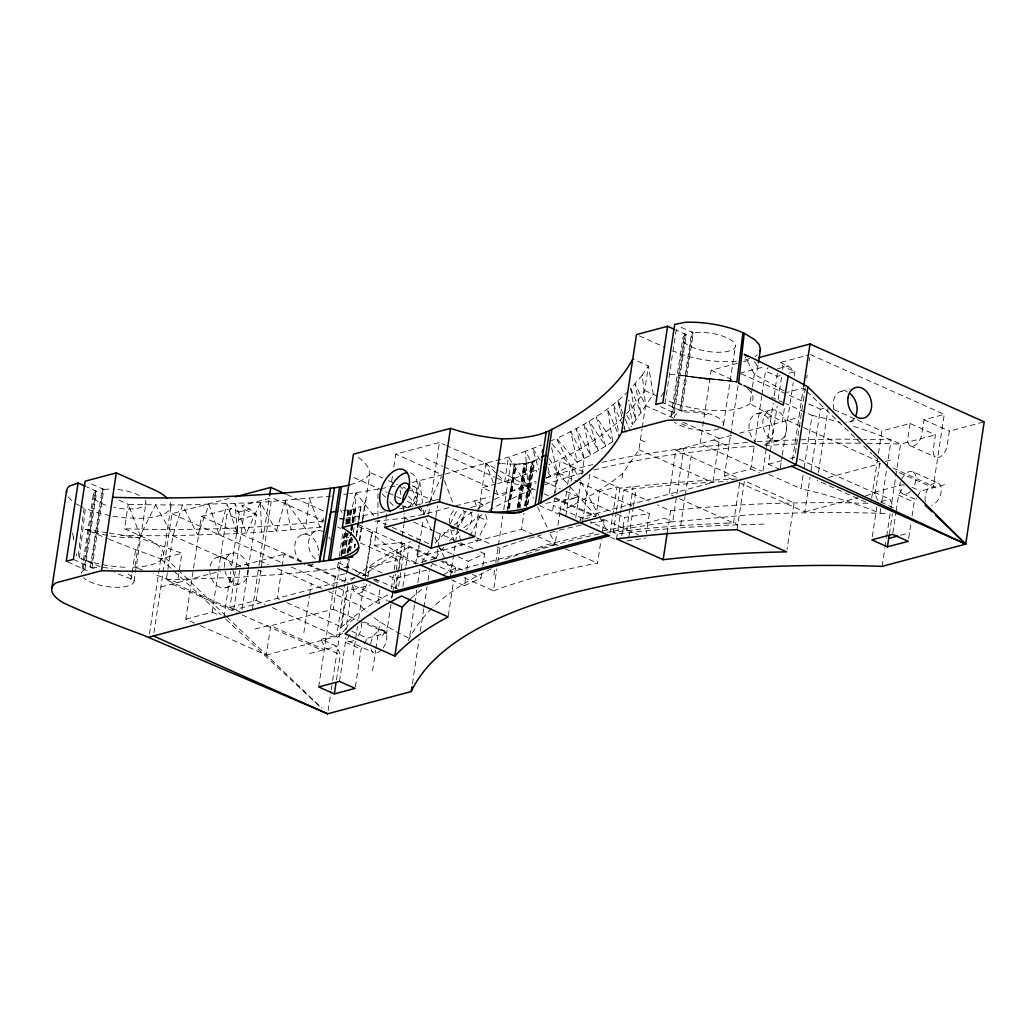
<?xml version="1.0" encoding="UTF-8"?>
<svg xmlns="http://www.w3.org/2000/svg" width="1036" height="1036" viewBox="0 0 1036 1036"><rect width="100%" height="100%" fill="white"/><g stroke="black" fill="none" stroke-linecap="round" stroke-linejoin="round"><path stroke-width="0.75" stroke-dasharray="5 3.75" d="M377.933 516.174L377.985 489.212L349.818 493.589M354.882 521.38L355.905 492.76L375.045 517.262M194.613 623.063L185.832 619.139L201.373 516.42L231.196 508.495L239.005 511.978L238.694 519.541L231.067 570.033M777.363 373.323L774.138 396.866M79.396 557.977L85.405 508.495L84.058 507.899A52.745 18.298 8.6 0 1 80.394 506.138M84.058 507.899L78.011 557.407L76.651 556.811L76.405 553.651M565.76 516.161L570.072 487.684M780.121 469.476L768.414 464.245L777.207 405.866M778.153 399.559L781.714 375.9M782.672 369.58L783.138 366.433L780.406 362.458L808.805 354.908M780.367 467.896L782.025 456.863M782.271 455.283L793.2 382.711M794.146 376.392L794.858 371.665L788.228 365.954L780.406 362.458M93.266 494.962L81.43 573.232A26.625 9.233 8.6 0 1 83.644 570.331L85.017 569.58M83.281 568.919L95.118 490.663L94.418 490.844M95.921 491.025L84.201 569.217M84.887 569.645L96.724 491.375L86.597 486.855M90.391 567.029L102.227 488.772L102.927 488.578M103.03 489.121L90.987 567.417M92.01 567.754L103.846 489.484L89.446 483.061M133.333 567.275L134.939 567.21A52.745 18.298 8.6 0 0 146.011 538.37L124.54 528.774L128.244 504.325L118.298 499.87M130.381 578.917L131.183 578.956L131.883 574.32M132.116 572.779L135.625 549.598M134.097 580.976L145.934 502.719M149.443 633.954L161.461 554.493M163.507 555.309L170.914 506.397M153.95 632.789L171.963 513.662L229.098 498.471M354.856 577.712L233.683 609.932L166.265 579.797L172.921 535.767L182.491 504.972L260.424 502.473L331.507 496.037M109.143 533.022L139.381 537.865L181.87 553.276L177.441 582.633L152.965 573.827M185.832 619.139L212.186 612.134L218.156 572.688M218.389 571.108L226.988 514.309L231.196 508.495M223.905 617.365L230.821 571.613M230.173 582.478L230.911 577.583L239.821 577.13A831.442 288.461 8.6 0 0 336.7 568.492M248.031 570.059L241.595 612.664L229.875 607.433L244.664 509.608L241.945 505.633L271.769 497.707L324.423 521.237M233.683 609.932L240.339 565.902L172.921 535.767L120.888 535.612M248.277 568.492L256.384 514.84L249.754 509.129L241.945 505.633M252.305 609.673L258.741 567.042M258.987 565.475L269.593 495.363M229.875 607.433L256.229 600.427L271.769 497.707M200.466 625.679L266.278 655.102L270.72 625.744L324.229 649.663M301.515 562.147L283.968 554.299L277.311 598.329L280.238 599.637M303.859 632.711L309.35 596.425M309.583 594.845L311.253 583.799M318.712 686.933L333.152 590.637M333.398 589.044L335.327 576.288L344.69 573.789M337.619 567.495L339.083 557.886M339.316 556.319L343.123 531.157M340.948 555.697L344.535 532.038M345.726 524.138L347.876 509.945L350.854 509.453L348.705 523.659M254.986 629.098L268.855 625.407L270.033 625.925L333.139 609.155L336.04 590.015M336.273 588.409L340.378 561.305M341.349 554.92L344.237 535.78L350.88 534.006M341.466 555.633L345.04 531.96M346.231 524.074L348.381 509.867M342.204 553.975L345.545 531.882M346.736 523.996L348.886 509.79M343.201 553.807L346.296 533.294M347.733 523.827L349.883 509.634M344.172 553.638L347.267 533.126M345.118 553.444L348.213 532.931M349.65 523.465L351.8 509.272A47.397 16.446 8.6 0 0 354.48 508.637L352.331 522.83M347.177 553.263L349.792 535.91M350.751 529.59L353.859 509.077L351.8 509.272M347.798 552.81L350.906 532.297M351.139 530.73L352.098 524.41M348.225 552.693L351.321 532.18M351.567 530.613L352.512 524.294M352.758 522.714L354.908 508.521M348.873 550.997L351.023 536.803M351.981 530.484L352.939 524.177M353.172 522.597L355.322 508.391A47.397 16.446 8.6 0 0 360.722 506.267L356.19 536.247M266.278 655.102L336.674 636.376L344.561 584.226M344.807 582.646L346.71 570.007M346.956 568.427L348.394 558.948M349.585 551.035L351.735 536.816M347.423 571.885L349.352 559.129M350.544 551.269L352.447 538.694M353.393 532.4L354.584 524.54M328.127 710.618L331.015 691.556M331.248 689.963L332.452 682.025M332.685 680.445L346.141 591.504L370.383 585.055M347.824 586.195L341.634 627.078L286.091 602.253M354.39 547.552L354.856 544.392M356.06 536.506L360.347 508.106M354.519 547.293L354.998 544.133M354.817 547.137L355.296 543.978M356.488 536.091L358.637 521.885M358.883 520.305L361.033 506.112A47.397 16.446 8.6 0 0 364.542 503.379L365.164 502.473A82.569 28.645 8.6 0 0 366.122 498.484M336.467 679.823L340.261 654.791L336.881 646.296L321.264 639.316L324.631 647.798L340.261 654.791M352.538 584.952L345.882 628.969L337.296 637.529M359.285 540.65L362.16 521.704M362.393 520.137L365.022 502.771M359.816 540.675L362.781 520.577M363.014 518.997L369.813 474.022A82.569 28.645 8.6 0 0 356.332 456.021M339.523 681.403L345.441 642.268L350.194 633.967M353.211 654.765L355.361 640.572M355.594 638.992L357.498 626.366M358.702 618.479L363.986 583.527M365.19 575.55L371.704 532.478L357.083 525.938M364.97 579.72L372.364 530.808M368.143 576.003L369.476 567.197L397.746 559.686L395.817 572.455M434.99 558.741L415.656 563.895L374.229 545.389L377.92 520.927L404.921 518.142L423.983 514.296L452.641 506.669M355.387 686.816L361.059 649.248L363.442 645.104M384.667 527.441L386.842 513.092M391.66 481.183L392.864 473.206M393.835 466.835L395.765 454.066L439.458 442.45L445.26 445.053M379.888 589.575L378.775 596.904A10.554 6.177 -65.9 0 0 380.963 604.454L355.581 593.11M372.559 670.732L375.667 650.22M375.9 648.64L379.966 621.82M391.362 588.655L393.978 571.354M394.211 569.787L397.306 549.352M351.774 631.196L367.391 638.176L386.648 633.061L390.986 604.351M391.945 597.966L392.437 594.781M392.67 593.188L395.571 574.048M437.865 549.184L436.48 558.352L401.23 542.592L401.916 538.008M402.149 536.48L404.001 524.255M404.234 522.727L404.921 518.142L404.118 513.442M358.093 524.436L404.83 545.299L398.174 589.316L395.351 588.072L397.487 573.918M397.733 572.338L402.007 544.042L410.683 541.737M396.192 588.694L399.054 569.761M399.3 568.181L401.916 550.828M402.887 586.544L405.749 567.611M405.995 566.032L408.857 547.099L435.12 558.831M415.656 563.895L418.427 545.545M426.288 560.787L417.534 556.889L419.204 545.842M419.45 544.263L423.258 519.023M414.504 604.946L409.44 638.435L404.739 636.156A209.272 72.611 8.6 0 1 388.655 627.376L379.228 621.328A209.272 72.611 8.6 0 1 370.901 615.177M414.737 603.353L416.912 588.992M417.884 582.608L420.292 566.666M428.606 514.232L430.29 503.069M430.536 501.463L439.458 442.45M435.897 516.653L437.568 505.607M412.419 683.63L419.14 639.16M420.344 631.222L423.711 608.987M423.944 607.394L427.065 586.752M428.036 580.393L429.474 570.875M438.099 547.655L440.183 533.89L454.636 530.056M450.362 576.612L457.524 529.279M448.342 615.643L453.651 580.536M454.83 572.662L455.555 567.948L440.96 561.434M451.554 579.927L464.478 585.69L465.863 576.521M466.796 570.409L468.181 561.24L484.654 553.768L482.336 569.049M474.825 536.583L478.399 512.924M478.645 511.344L485.923 463.221L446.71 445.7M464.478 585.69L480.95 578.217L482.103 570.577M493.874 575.187L494.832 568.816M495.804 562.431L498.212 546.477M498.458 544.884L502.797 516.174M503.742 509.803L510.657 464.05M464.245 577.764L493.512 590.831L496.853 568.751M497.811 562.444L499.948 548.251L508.818 545.053A697.655 242.035 8.6 0 1 528.153 538.759M507.2 511.421L514.361 464.089L515.565 464.076A40.378 14.012 8.6 0 0 524.475 463.351L517.793 507.536M507.886 508.313L514.568 464.128M508.275 508.262L514.957 464.076M508.883 508.249L516.148 464.141A82.569 28.645 8.6 0 0 523.827 463.998L526.793 463.843L520.111 508.029M509.466 508.313L516.148 464.141M517.145 508.171L523.827 463.998M518.298 507.459L524.98 463.273L525.964 463.105A40.378 14.012 8.6 0 0 531.3 461.784L532.452 461.383L525.77 505.555M518.635 508.106L525.317 463.921M519.282 507.29L525.964 463.105M524.501 506.112L531.3 461.784L527.622 463.493M417.534 556.889L521.561 529.228L523.957 513.442M525.148 505.555L528.01 486.635L525.381 451.307L541.414 445.053M525.511 505.659L532.193 461.473M526.249 506.85L533.164 461.085A40.378 14.012 8.6 0 0 534.188 460.631L527.505 504.817M527.829 504.661L534.511 460.476L541.569 457.122M553.962 495.506L557.433 472.584L551.515 447.552M552.68 510.321L554.377 499.145M555.322 492.851L560.075 461.409L587.412 473.62M434.822 537.321L451.074 571.872L555.115 544.211L557.018 531.597M557.977 525.278L559.88 512.665M560.113 511.085L561.551 501.618L578.891 497.008L575.187 521.471M566.64 491.193L563.791 510.062L583.048 518.673M567.586 484.9L570.435 466.032L556.539 438.461L551.333 440.727M571.017 481.403L573.167 467.249L580.406 480.859M577.596 502.654L580.678 482.206M581.869 474.346L584.252 458.624L576.197 428.567L590.598 455.218L546.076 478.243M580.38 520.098L580.756 517.65L712.859 482.517L719.515 438.5L682.543 422.092M582.491 522.338L589.704 474.656L619.916 488.15L642.605 485.625M493.512 590.831L502.369 587.645A697.655 242.035 8.6 0 1 586.337 565.319L597.539 563.17L601.126 539.51M602.317 531.623L603.988 520.59L601.061 519.282M610.01 533.333L617.042 486.868L599.702 491.478L596.011 515.941L579.655 520.279M616.355 511.732L613.26 532.18L635.949 529.642M616.588 510.165L619.916 488.15M622.014 478.295L622.765 473.4L638.901 449.715L642.035 429.034M616.537 538.862L620.849 510.385M621.082 508.818L623.931 489.95L645.519 487.542A758.805 263.261 8.6 0 1 727.194 481.455M621.755 535.754L624.527 517.404L649.339 513.662L646.335 533.54M626.456 413.817A759.271 263.416 8.6 0 0 644.703 390.481L648.406 366.019L632.763 359.026M626.534 530.691L629.862 508.689M630.095 507.109L633.19 486.674M642.268 427.48L645.558 405.698L642.307 375.097L648.406 366.019L653.302 394.327L631.041 426.987M628.761 537.503L633.307 507.459M633.54 505.879L636.156 488.591M665.047 403.651L676.637 326.987M670.939 416.485L682.776 338.215M672.791 412.186L684.628 333.916L683.928 334.097M685.431 334.278L673.711 412.47M674.397 412.898L686.233 334.641L676.107 330.108M679.901 410.295L691.737 332.025L692.437 331.844M692.553 332.388L680.497 410.67M681.52 411.007L693.356 332.75L678.23 325.99M731.779 435.237L675.822 450.116L669.165 494.133L673.555 496.102M667.223 532.802L670.551 510.787L657.433 504.92M747.474 442.359L683.799 448.51L672.701 521.885A646.425 224.268 8.6 0 0 607.044 532.323M680.691 525.459L685.042 496.749M685.275 495.143L691.789 452.084M737.451 363.312L711.188 370.292L700.103 443.654L761.525 471.108M723.607 424.242L735.443 345.972M733.151 479.875L724.371 475.951L730.497 435.444M730.743 433.838L738.215 384.395M752.227 388.254L749.896 403.703L782.361 421.781L784.692 406.345M752.46 386.713L754.337 374.359L756.953 371.043L758.171 364.335M733.553 522.921L740.222 478.891M737.062 529.707L744.457 480.782L794.081 502.965L787.062 549.43M724.371 475.951L750.724 468.945L754.299 445.273M754.545 443.693L761.706 396.361M761.939 394.781L765.526 371.121L768.039 367.625M762.923 471.03L766.264 448.938M766.498 447.358L773.18 403.172M792.488 459.984L803.366 388.034L786.803 392.437M805.283 387.697L794.767 457.239L790.118 458.469M806.72 378.218L807.186 375.058M809.349 360.839L809.815 357.679M880.755 508.534L880.03 513.312L874.837 511.175A209.272 72.611 8.6 0 0 854.273 503.574L839.704 498.899A209.272 72.611 8.6 0 0 801.009 488.759L803.172 474.397M804.143 468.026L812.107 415.384L785.78 403.613M738.992 482.491L804.817 511.901L810.074 477.143M811.033 470.823L820.357 409.181L825.666 407.77M818.44 472.468L828.334 407.057M871.703 497.966L878.217 454.895M878.45 453.302L881.83 430.976L910.1 423.465L935.482 434.809L933.255 449.482A10.554 6.177 -65.9 0 0 938.72 457.42A10.554 6.177 -65.9 0 0 947.124 445.791L949.352 431.118L984.2 421.846M865.824 495.687L875.213 493.188L879.655 463.843L882.542 465.138M872.286 536.739L876.793 507.005M881.727 502.149L891.128 439.937L883.203 439.704A671.276 232.893 8.6 0 0 863.856 439.329M882.128 566.355L884.77 548.886M885.016 547.306L886.453 537.775M886.699 536.182L890.3 512.367M890.546 510.774L900.634 444.068L935.482 434.809M889.406 533.825L892.423 513.869M892.864 532.776L895.933 512.431M896.179 510.865L898.536 495.208L904.078 485.521M910.1 423.465L907.873 438.137A10.554 6.177 -65.9 0 0 913.325 446.076A10.554 6.177 -65.9 0 0 921.742 434.447L923.97 419.774L944.249 414.374L933.151 487.749L895.557 470.953M908.676 538.513L911.149 522.144M912.068 516.006L914.166 502.188L916.536 498.044M674.242 417.728L674.656 415.734L676.689 413.921L657.161 405.205M347.966 523.892L355.905 492.76M323.698 518.233L319.943 527.182L309.518 498.523L305.62 528.632L285.288 500.725L276.418 531.131L237.568 533.566L172.921 535.767L155.568 504.882L128.244 504.325L140.184 535.767L155.568 504.882L182.491 504.972L197.669 534.926L208.987 504.597L218.997 534.2L227.026 504.027L237.568 533.566L234.978 503.768L246.477 533.1L260.424 502.473L276.418 531.131L323.077 526.832M417.987 507.536L423.983 514.296L428.71 504.066M429.383 502.602L441.543 476.288M382.556 635.754L387.438 626.625M408.313 640.675L410.787 635.728A671.276 232.893 8.6 0 1 431.766 608.443M450.181 523.853L457.731 508.935M457.303 528.697L466.226 511.072M469.93 536.208L479.538 517.223L478.243 512.768M485.625 514.762L487.347 520.707L477.065 541.051L473.154 539.316M364.232 643.719L367.391 638.176M917.326 496.658L920.499 491.116L947.72 483.877M663.882 392.32L660.333 397.461M642.307 375.097L630.769 388.565L635.923 419.839L629.448 400.142M340.935 627.725L344.315 624.617A764.167 265.112 8.6 0 1 385.301 596.244L390.65 593.369M584.252 458.624L570.719 431.559L577.35 462.328L556.539 438.461C581.999 426.599 606.604 412.108 626.961 392.566M622.765 473.4L619.204 476.249A831.442 288.461 8.6 0 1 583.941 499.248L563.791 510.062L553.418 505.426M369.813 474.022L369.502 474.268A92.813 32.207 8.6 0 1 350.582 484.615M612.742 441.712L590.598 455.218L583.954 424.333L598.303 450.815L589.095 421.186L605.684 446.309L596.205 416.822L612.742 441.712L607.472 409.013L619.463 437.011L613.312 404.403L623.232 426.366M96.724 491.375L95.48 492.061A26.625 9.233 8.6 0 0 108.003 505.905M686.233 334.641L684.99 335.327A26.625 9.233 8.6 0 0 706.448 351.243A26.625 9.233 8.6 0 0 734.822 343.706A26.625 9.233 8.6 0 0 695.596 332.504L693.356 332.75M674.527 412.833L673.154 413.584A26.625 9.233 8.6 0 0 671.263 418.725M404.83 545.299L391.958 552.227A764.167 265.112 8.6 0 0 356.889 575.602M408.857 547.099L396.607 553.677A758.896 263.286 8.6 0 0 363.001 575.925M455.555 567.948L450.556 570.642A697.655 242.035 8.6 0 0 443.499 574.708M494.483 499.494L499.65 496.814A646.425 224.268 8.6 0 1 536.182 481.339M493.576 492.747L497.837 494.651L528.01 486.635L536.247 482.893M768.673 417.12L771.846 415.863M504.998 559.168L546.231 544.962L595.959 532.245M743.628 361.668L749.805 360.023M739.911 373.232L765.254 366.485M239.005 511.978L249.754 509.129M777.544 368.79L788.228 365.954M780.173 375.576L777.233 376.353L765.526 371.121M788.979 373.232L794.858 371.665L783.138 366.433M445.35 474.009L508.456 457.226L525.381 451.307L537.062 472.092M108.845 539.096A726.094 251.903 8.6 0 0 135.017 549.378L160.8 558.883L181.87 553.276M217.715 557.096L232.284 553.224M302.68 534.511L316.55 530.82M756.953 413.727L770.823 410.036M841.219 391.323L849.947 388.992M438.526 499.287L415.98 505.283A677.505 235.055 8.6 0 1 397.151 509.362M496.089 483.98L482.219 487.671L492.165 492.113M497.539 483.605L504.752 481.675A759.271 263.416 8.6 0 0 537.71 469.515M455.71 505.853L490.041 496.723M160.865 587.036L220.396 571.212M235.742 567.132L283.968 554.299M739.445 433.203L798.924 417.378M470.59 507.562L482.608 504.364L483.903 508.818M225.589 587.749L240.158 583.877M778.696 440.688A15.825 11.603 75.1 0 1 763.04 420.124A15.825 11.603 75.1 0 1 782.53 415.268A15.825 11.603 75.1 0 1 778.696 440.688L764.827 444.379A15.825 11.603 75.1 0 0 770.745 422.377A15.825 11.603 75.1 0 0 751.851 417.171A15.825 11.603 75.1 0 0 755.71 441.867M849.093 421.976L857.821 419.645M416.459 540.196L419.36 539.432M768.414 464.245L782.361 460.528M362.613 575.653L365.708 574.825L368.376 576.534M426.677 570.085L394.858 578.541L389.225 576.029M885.573 461.434L893.045 459.44M828.152 477.531L880.341 463.662L879.175 463.131M321.264 639.316L342.618 633.631M874.358 492.255L889.976 499.235L893.356 507.718L877.738 500.738L874.358 492.255L903.353 484.537M804.817 511.901L858.002 497.759M309.66 653.535L336.881 646.296M881.209 501.566L889.976 499.235M900.608 535.262L909.517 532.892M412.134 482.452L442.23 474.838L395.765 454.066M602.576 530.846L647.526 522.74L664.516 518.22L672.701 521.885L745.959 515.099A671.276 232.893 8.6 0 1 872.105 513.079L886.609 513.506M545.894 503.354L578.891 497.008M603.988 520.59L592.786 522.727A697.655 242.035 8.6 0 0 588.461 523.607M381.015 488.642L388.617 487.218M390.132 486.933L396.218 485.806M627.026 540.934L645.635 538.124M347.876 509.945L340.43 510.955M343.732 494.405L348.29 493.796M344.056 567.547L348.161 566.99L368.013 575.848M670.551 510.787L679.344 509.803A697.655 242.035 8.6 0 1 790.261 503.03L804.855 502.797A697.655 242.035 8.6 0 1 849.429 502.913L868.492 503.341L817.236 480.432M681.299 411.033L683.76 410.774A26.625 9.233 8.6 0 1 713.066 415.216A26.625 9.233 8.6 0 1 722.765 426.301M103.846 489.484L106.086 489.251A26.625 9.233 8.6 0 1 111.758 489.109M91.79 567.78L94.25 567.508A26.625 9.233 8.6 0 1 99.922 567.365M374.229 545.389L401.23 542.592M374.838 521.199L377.92 520.927L386.493 524.76M754.389 446.14L749.002 446.503A660.722 229.228 8.6 0 0 698.523 451.256L662.729 456.125A660.722 229.228 8.6 0 0 592.799 470.279M737.179 478.995L732.607 479.163A764.167 265.112 8.6 0 0 642.566 485.586M725.951 523.18L735.56 522.843M166.265 579.797L230.911 577.583M763.972 524.125L728.243 525.148A758.805 263.261 8.6 0 0 638.862 531.572L617.275 533.98L590.222 521.885M514.361 464.089L509.79 464.024A82.569 28.645 8.6 0 1 501.644 463.584M669.839 374.203L733.941 381.468M692.061 377.091L735.521 381.624L688.577 376.469M680.911 375.485L733.915 381.455L684.744 375.964M112.924 516.278L126.081 517.948L142.333 518.298A52.745 18.298 8.6 0 0 168.648 499.87M695.894 377.635L711.188 380.031M85.276 529.202L107.55 532.763M535.301 489.886L528.01 486.635L504.752 481.675L496.102 477.803M109.894 515.617L94.289 511.771L85.405 508.495M706.759 414.646L695.091 412.186L683.812 412.03L662.859 402.667M142.437 570.046L134.939 567.21L139.381 537.865L123.129 537.516A52.694 18.285 8.6 0 1 91.323 531.338L85.858 529.422L89.808 531.209A726.094 251.903 8.6 0 0 107.563 538.578M686.052 425.757L678.192 422.235M131.183 578.956L130.575 578.723A726.094 251.903 8.6 0 1 114.776 572.597M640.377 439.937L646.865 442.618M172.144 584.032L236.312 612.38M242.152 614.957L322.015 650.245M673.659 418.155L645.558 405.698L635.159 383.955L640.844 412.613L630.769 388.565M638.901 449.715L712.859 482.517M395.351 588.072L375.382 579.137M810.294 354.519L944.249 414.374M923.97 419.774L949.352 431.118M834.11 409.647L881.83 430.976M910.061 445.687L935.443 457.031M741.362 373.879L802.796 401.333M808.65 403.949L820.357 409.181M639.316 335.845L665.008 347.332M711.188 370.292L734.589 380.743M771.16 397.086L784.317 402.965M901.721 478.969A12.134 7.097 -65.9 0 1 913.247 471.963L938.629 483.307M911.978 487.308L920.499 491.116M902.317 493.563L917.831 500.492M898.536 495.208L914.166 502.188M799.157 459.194L875.213 493.188M644.703 390.481L657.523 396.205M713.972 439.976L729.59 446.956M768.829 474.371L801.009 488.759M750.724 468.945L759.517 472.869M675.822 450.116L737.295 477.583M679.409 498.717L737.8 524.812M623.931 489.95L648.704 501.023M549.417 458.818L557.433 472.584L577.842 481.701M579.292 482.349L633.281 506.487M639.121 509.103L649.339 513.662M543.162 481.054L560.308 488.707M566.032 491.271L611.279 511.486M617.171 514.115L624.527 517.404M555.192 497.694L596.011 515.941L569.217 485.832M603.302 519.204L638.344 534.861M544.055 493.796L548.42 495.752M554.26 498.368L595.208 516.666M445.558 455.231L494.651 477.169M539.471 505.503L558.041 513.804M610.528 537.257L614.944 539.238M425.343 458.547L442.657 466.291M444.107 466.938L487.425 486.285M482.608 504.364L474.799 500.867L477.816 511.279M521.561 529.228L531.779 533.786M537.606 536.389L558.041 545.519M565.358 548.795L597.539 563.17M412.198 485.703L414.801 486.868M479.538 517.223L487.347 520.707M371.238 472.934L382.789 478.088M388.565 480.665L397.228 484.537M403.004 487.127L405.892 488.409M407.329 489.057L433.32 500.673M353.898 477.544L387.114 492.385M388.552 493.019L401.554 498.834M407.316 501.411L415.98 505.283L419.684 480.821L422.546 503.133M476.547 537.788L489.704 543.667M497.021 546.943L499.948 548.251M403.082 505.892L405.685 507.057M407.86 519.45L404.921 518.142L401.696 514.672M413.74 522.079L434.304 531.274M435.78 531.921L454.519 540.3M460.269 542.864L474.605 549.274M480.341 551.838L484.654 553.768M458.132 543.304L462.043 545.053L458.171 531.675M392.204 527.311L429.409 543.926M439.458 548.407L452.382 554.182M458.119 556.746L468.181 561.24M442.217 560.916L463.74 570.525M472.338 574.371L480.95 578.217M286.881 494.573L324.903 511.564M339.523 518.104L351.23 523.335M432.116 563.403L454.001 573.18M337.581 527.117L340.507 528.425M344.237 535.78L352.913 539.652M360.139 542.89L397.746 559.686M244.664 509.608L256.384 514.84L238.694 519.541L226.988 514.309M369.476 567.197L382.167 572.869M355.607 570.888L368.298 576.56M373.944 579.085L380.989 582.232M201.373 516.42L302.939 561.81M308.832 564.439L335.327 576.288M307.368 564.75L348.303 583.048M354.001 585.599L387.619 600.621M171.963 513.662L282.673 563.131M291.53 567.093L332.854 585.56M338.759 588.202L346.141 591.504M259.699 560.761L268.531 564.711M277.376 568.66L322.869 588.992M328.671 591.582L360.606 605.853A209.272 72.611 8.6 0 0 367.171 612.082M245.83 564.439L248.523 565.656M257.964 569.865L261.448 571.432M364.4 621.911L384.136 630.73M333.139 609.155L358.042 620.279M359.505 620.927L386.648 633.061M347.837 640.999L373.219 652.343M256.229 600.427L265.009 604.351M272.313 607.614L336.674 636.376M345.441 642.268L361.059 649.248M212.186 612.134L219.515 615.41M73.349 559.414L94.302 568.777M67.651 561.939L87.179 570.668M338.358 562.613L348.161 566.99L347.643 558.922M787.645 420.383L879.629 461.965M892.825 467.935L935.366 487.166M493.291 482.672L485.923 463.221L498.549 470.24M499.948 471.017L528.01 486.635L533.423 498.148M784.135 390.922L754.337 374.359L745.182 356.811M373.685 579.953L380.341 584.226M160.8 558.883L172.624 569.865M173.815 570.965L221.147 614.918M225.874 619.308L321.73 708.3M803.366 388.034L805.684 390.261M806.85 391.375L862.509 444.897M863.661 446.011L871.781 453.82M872.934 454.933L877.583 459.401M165.307 557.679L176.897 568.829M178.062 569.955L225.602 615.669M226.767 616.783L321.846 708.21M485.923 463.221L496.995 474.074M498.109 475.161L504.752 481.675L508.456 457.226L528.01 486.635M382.297 493.835L385.521 497.306M389.834 501.942L394.146 506.565M557.433 472.584L568.142 484.628M399.248 485.236L404.403 491.284M408.521 496.127L416.77 505.814M417.793 507.031L423.983 514.296L423.361 509.518M552.071 443.771L570.435 466.032M540.3 460.295L532.711 448.446L538.733 469.748M547.889 472.131L550.414 476.081L547.72 466.77M621.794 416.576L617.728 400.919L622.714 408.819M626.858 415.397L632.672 424.605L628.321 400.194M581.131 482.219L598.666 515.151M599.391 516.524L607.459 531.675M340.52 509.88L342.01 512.678M345.739 519.683L347.228 522.494M411.823 488.772L419.256 504.364M419.93 505.788L423.983 514.296M537.49 506.785L547.655 528.373M550.362 534.136L555.115 544.211M426.016 518.609L431.429 530.121M623.892 427.842L625.874 432.232L624.242 425.964M617.728 400.919L622.986 413.727M625.33 419.412L629.422 429.37M496.14 490.157L497.837 494.651M444.496 480.821L453.017 503.276M450.79 529.668L454.234 541.556M72.507 533.022L73.647 538.448M285.288 500.725L291.116 529.953M400.064 489.937L401.411 497.772M402.758 505.607L403.846 511.875M73.271 537.036L73.789 540.08M345.959 533.113L347.215 552.473M260.424 502.473L261.538 532.18M124.967 567.249A52.745 18.298 8.6 0 1 80.834 558.546L85.366 560.554A726.094 251.903 8.6 0 0 103.121 567.935M79.254 505.542A52.745 18.298 8.6 0 1 76.418 503.897M71.743 500.517A52.745 18.298 8.6 0 1 67.444 495.363M757.29 354.791A52.745 18.298 8.6 0 1 755.205 356.255M749.572 358.715A52.745 18.298 8.6 0 1 743.537 360.243M736.492 361.227A52.745 18.298 8.6 0 1 673.568 351.152M747.435 388.681A52.745 18.298 8.6 0 1 750.478 403.185L749.896 403.703A52.745 18.298 8.6 0 1 666.161 400.064M385.016 511.732A677.505 235.055 8.6 0 1 346.192 518.091M344.677 518.298A677.505 235.055 8.6 0 1 338.591 519.127M323.167 521.069A677.505 235.055 8.6 0 1 124.54 528.774M410.567 472.908A22.157 12.963 -65.9 0 1 409.168 507.005M546.257 477.816A646.425 224.268 8.6 0 1 592.696 464.555M601.903 462.419A646.425 224.268 8.6 0 1 683.799 448.51M491.362 568.816A646.425 224.268 8.6 0 0 488.552 570.188L480.898 574.112A671.276 232.893 8.6 0 0 432.931 607.316M526.197 554.312A646.425 224.268 8.6 0 1 528.412 553.522M529.525 553.12A646.425 224.268 8.6 0 1 531.766 552.343M535.159 551.178A646.425 224.268 8.6 0 1 602.939 533.164M370.707 643.654A12.134 7.097 -65.9 0 1 383.307 630.328A12.134 7.097 -65.9 0 1 383.113 647.992M381.196 650.22A12.134 7.097 -65.9 0 1 370.927 649.002M635.897 529.616A764.167 265.112 8.6 0 1 725.912 523.154M350.971 580.587A764.167 265.112 8.6 0 1 354.48 577.583M413.131 486.506A11.072 6.488 -65.9 0 1 416.122 499.676A11.072 6.488 -65.9 0 1 404.312 506.008M411.085 598.381A697.655 242.035 8.6 0 1 424.281 587.529M529.59 538.319A697.655 242.035 8.6 0 1 541.193 534.952M550.129 532.53A697.655 242.035 8.6 0 1 556.202 530.963M559.272 530.186A697.655 242.035 8.6 0 1 581.351 525.097M470.24 511.939A11.072 6.488 -65.9 0 1 465.786 530.031M457.174 526.832A11.072 6.488 -65.9 0 1 465.19 511.253M421.885 562.367A671.276 232.893 8.6 0 1 429.629 550.194M435.288 543.11A671.276 232.893 8.6 0 1 448.886 529.487M454.079 525.11A671.276 232.893 8.6 0 1 475.459 510.075M478.101 508.482A671.276 232.893 8.6 0 1 490.559 501.502M757.057 441.724A671.276 232.893 8.6 0 1 797.85 439.873M800.932 439.782A671.276 232.893 8.6 0 1 862.263 439.316M430.898 566.821A660.722 229.228 8.6 0 1 432.167 564.374M435.716 558.326A660.722 229.228 8.6 0 1 444.392 546.581M449.495 540.883A660.722 229.228 8.6 0 1 458.754 532.012M463.856 527.7A660.722 229.228 8.6 0 1 483.631 513.701M488.811 510.567A660.722 229.228 8.6 0 1 501.178 503.716L523.97 493.019A660.722 229.228 8.6 0 1 534.939 488.565M544.949 484.822A660.722 229.228 8.6 0 1 585.651 472.144M764.995 445.467A660.722 229.228 8.6 0 1 797.694 443.952M802.227 443.809A660.722 229.228 8.6 0 1 860.89 443.201M867.197 443.279A660.722 229.228 8.6 0 1 900.634 444.068L885.935 437.801A209.272 72.611 8.6 0 0 850.802 425.524M463.468 510.01A11.072 6.488 -65.9 0 1 457.977 526.534M449.365 523.348A11.072 6.488 -65.9 0 1 455.439 508.909M361.059 622.727A12.134 7.097 -65.9 0 1 357.731 636.648M353.716 640.507A12.134 7.097 -65.9 0 1 345.532 637.658M346.037 629.331A12.134 7.097 -65.9 0 1 357.006 618.777M925.407 501.566A12.134 7.097 -65.9 0 1 932.037 484.252A12.134 7.097 -65.9 0 1 941.323 490.067A12.134 7.097 -65.9 0 1 931.468 505.361M913.247 471.963A12.134 7.097 -65.9 0 1 913.843 486.544M910.294 491.44A12.134 7.097 -65.9 0 1 901.579 492.981A12.134 7.097 -65.9 0 1 900.517 481.895M854.182 418.518A15.825 11.603 75.1 0 1 846.036 422.17M833.889 409.453A15.825 11.603 75.1 0 1 847.37 391.971M392.644 593.227A10.554 6.177 -65.9 0 1 389.562 600.686M366.64 584.472A10.554 6.177 -65.9 0 1 357.951 593.667A10.554 6.177 -65.9 0 1 353.393 585.56M248.109 569.813A15.825 11.603 75.1 0 1 238.656 584.11A15.825 11.603 75.1 0 1 224.967 571.354M224.333 567.288A15.825 11.603 75.1 0 1 233.786 552.991A15.825 11.603 75.1 0 1 247.474 565.747M232.919 569.619A15.825 11.603 75.1 0 1 220.461 587.503A15.825 11.603 75.1 0 1 211.409 562.483A15.825 11.603 75.1 0 1 231.507 565.747M313.325 563.908A15.825 11.603 75.1 0 1 304.39 564.503M300.531 561.836A15.825 11.603 75.1 0 1 295.726 541.362A15.825 11.603 75.1 0 1 310.178 535.871A15.825 11.603 75.1 0 1 318.337 555.076M415.837 562.794A209.272 72.611 8.6 0 1 371.704 532.478M315.307 558.961A15.825 11.603 75.1 0 1 309.155 539.044A15.825 11.603 75.1 0 1 322.701 531.468M329.021 537.127A15.825 11.603 75.1 0 1 330.342 539.471M812.107 415.384A209.272 72.611 8.6 0 1 840.261 422.442M623.271 417.029A759.271 263.416 8.6 0 1 548.808 464.75M754.35 361.681A52.694 18.285 8.6 0 1 757.497 368.842M128.05 574.073A26.625 9.233 8.6 0 1 121.497 587.101A26.625 9.233 8.6 0 1 83.527 577.816M102.94 567.508A26.625 9.233 8.6 0 1 112.225 568.725M145.312 500.44A26.625 9.233 8.6 0 1 113.869 507.407M117.858 489.51A26.625 9.233 8.6 0 1 139.886 495.804M718.88 428.774A26.625 9.233 8.6 0 1 674.449 422.235"/><path stroke-width="1.5" d="M674.682 329.474L667.585 326.301L655.749 404.571L662.859 402.667L674.695 324.41L685.431 322.287A52.745 18.298 8.6 0 1 742.916 332.711L736.829 382.232L735.521 381.624M742.916 332.711L744.236 333.32L738.629 383.074M51.839 588.28L66.641 490.442M85.172 486.221L78.076 483.048L66.239 561.305L73.349 559.414L85.185 481.157L116.304 472.882L153.406 489.458A52.745 18.298 8.6 0 1 167.482 498.523M759.064 357.562L810.022 344.004L984.2 421.846L965.707 544.133L882.128 566.355A660.722 229.228 8.6 0 0 489.989 622.338L482.685 626.003A660.722 229.228 8.6 0 0 411.214 691.569L327.648 713.791L141.997 634.641A726.094 251.903 8.6 0 1 77.972 609.466L64.452 603.366A52.745 18.298 8.6 0 1 54.584 583.915L56.229 582.75L101.515 570.707L116.304 472.882M269.593 495.363L270.797 487.386L285.418 493.913M349.741 484.848A92.813 32.207 8.6 0 1 339.601 487.024L328.503 560.398L330.329 560.243L341.427 486.868L330.484 488.254L319.386 561.629A747.008 259.168 8.6 0 1 101.515 570.707M337.723 511.318L330.756 512.211L319.386 561.629L323.361 561.136L334.46 487.762M342.346 527.557L353.444 454.182L450.53 428.373A82.569 28.645 8.6 0 0 502.033 438.863A93.292 32.362 8.6 0 0 546.192 432.09L535.094 505.451L526.793 509.544A40.378 14.012 8.6 0 1 525.77 510.01L523.905 510.709A40.378 14.012 8.6 0 1 518.57 512.017L517.068 512.263A40.378 14.012 8.6 0 1 508.158 512.988L502.395 512.937A82.569 28.645 8.6 0 1 439.445 501.748L342.346 527.557A82.569 28.645 8.6 0 1 358.715 546.801L358.715 547.396A82.569 28.645 8.6 0 1 357.77 551.398L357.316 552.097A47.397 16.446 8.6 0 1 353.626 555.024L353.328 555.179A47.397 16.446 8.6 0 1 347.928 557.316L347.086 557.549A47.397 16.446 8.6 0 1 344.392 558.184L330.329 560.243M334.343 693.913L355.141 688.383L339.523 681.403L318.712 686.933L334.343 693.913L336.001 682.957M394.833 656.073L395.972 654.817A697.655 242.035 8.6 0 1 443.162 619.554L448.148 616.873L401.45 596.011L389.212 602.602A758.896 263.286 8.6 0 0 348.51 630.769L345.143 633.864L394.833 656.073L402.24 607.161L403.38 605.892A697.655 242.035 8.6 0 1 410.062 599.313M431.131 548.199L474.825 536.583L428.36 515.824L384.667 527.441L431.131 548.199L435.664 518.22M439.445 501.748L450.53 428.373M411.214 691.569L411.94 686.803M502.033 438.863L490.935 512.237A93.292 32.362 8.6 0 0 537.127 504.571L540.831 502.745A747.474 259.324 8.6 0 0 621.665 432.4L666.951 420.37L670.642 420.111A52.745 18.298 8.6 0 1 722.727 428.347L736.402 434.395A726.094 251.903 8.6 0 1 790.779 462.147L965.707 544.133L807.873 386.829L787.736 375.822A726.094 251.903 8.6 0 0 748.238 356.138L744.249 354.364L748.225 356.669M542.268 452.538L542.735 449.482M538.422 503.949L549.52 430.575M632.763 359.026A747.474 259.324 8.6 0 1 551.929 429.37L540.831 502.745L545.83 455.037L541.569 457.122M621.665 432.4L636.467 334.576L667.585 326.301M663.144 559.699L616.537 538.862L638.124 536.454A758.805 263.261 8.6 0 1 727.505 530.043L737.062 529.707L786.687 551.877L782.866 551.942A697.655 242.035 8.6 0 0 671.95 558.715L663.144 559.699L667.223 532.802M758.404 362.82L760.45 349.274L759.09 344.47L754.83 339.756L744.236 333.32M743.796 385.483A726.094 251.903 8.6 0 1 783.307 405.167L788.228 376.081M803.599 386.467L810.022 344.004M807.873 386.829L796.037 465.099L148.964 637.153M887.438 546.853L908.248 541.323L892.618 534.343L871.82 539.873L887.438 546.853L889.173 535.353M760.45 349.274L759.919 351.476M523.905 510.709L520.227 512.406M358.715 547.396L358.404 547.643A92.813 32.207 8.6 0 1 325.485 560.852L323.361 561.136M546.192 432.09L545.273 432.659L551.929 429.37M78.076 483.048L69.386 486.078A52.745 18.298 8.6 0 0 66.602 492.851M235.276 496.827L270.797 487.386M392.307 591.932L607.355 534.757L609.647 535.78L394.612 592.955L337.619 567.495M888.707 538.435L897.629 536.052M352.952 557.018L344.392 558.184M339.601 487.024L341.427 486.868M517.922 512.846L519.399 512.755M508.158 512.988L508.754 513.053A82.569 28.645 8.6 0 0 516.433 512.911M791.53 466.304L965.707 544.133L935.56 515.151M558.844 513.079L607.355 534.757M420.486 564.957L447.824 577.169M389.083 601.281L402.24 607.161M153.47 635.949L327.648 713.791M925.122 505.115L932.076 511.797M330.484 488.254A747.008 259.168 8.6 0 1 112.613 497.332M390.533 511.512A22.157 12.963 -65.9 0 1 390.326 488.811A22.157 12.963 -65.9 0 1 407.057 472.636M401.424 503.574A11.072 6.488 -65.9 0 1 395.001 497.034A11.072 6.488 -65.9 0 1 402.149 483.993A11.072 6.488 -65.9 0 1 409.816 488.254M454.131 528.166A11.072 6.488 -65.9 0 1 449.948 525.433M850.323 393.822A15.825 11.603 75.1 0 1 855.891 415.501M499.987 463.468A82.569 28.645 8.6 0 1 498.329 463.325M739.328 383.462A52.745 18.298 8.6 0 1 741.647 384.732M402.862 502.175A11.072 6.488 -65.9 0 1 409.311 487.904M397.695 507.187A22.157 12.963 -65.9 0 0 405.711 471.095A22.157 12.963 -65.9 0 0 380.471 491.66A22.157 12.963 -65.9 0 0 397.695 507.187M848.005 397.539A15.825 11.603 75.1 0 0 863.648 418.104A15.825 11.603 75.1 0 0 867.495 392.683A15.825 11.603 75.1 0 0 848.005 397.539"/></g></svg>
